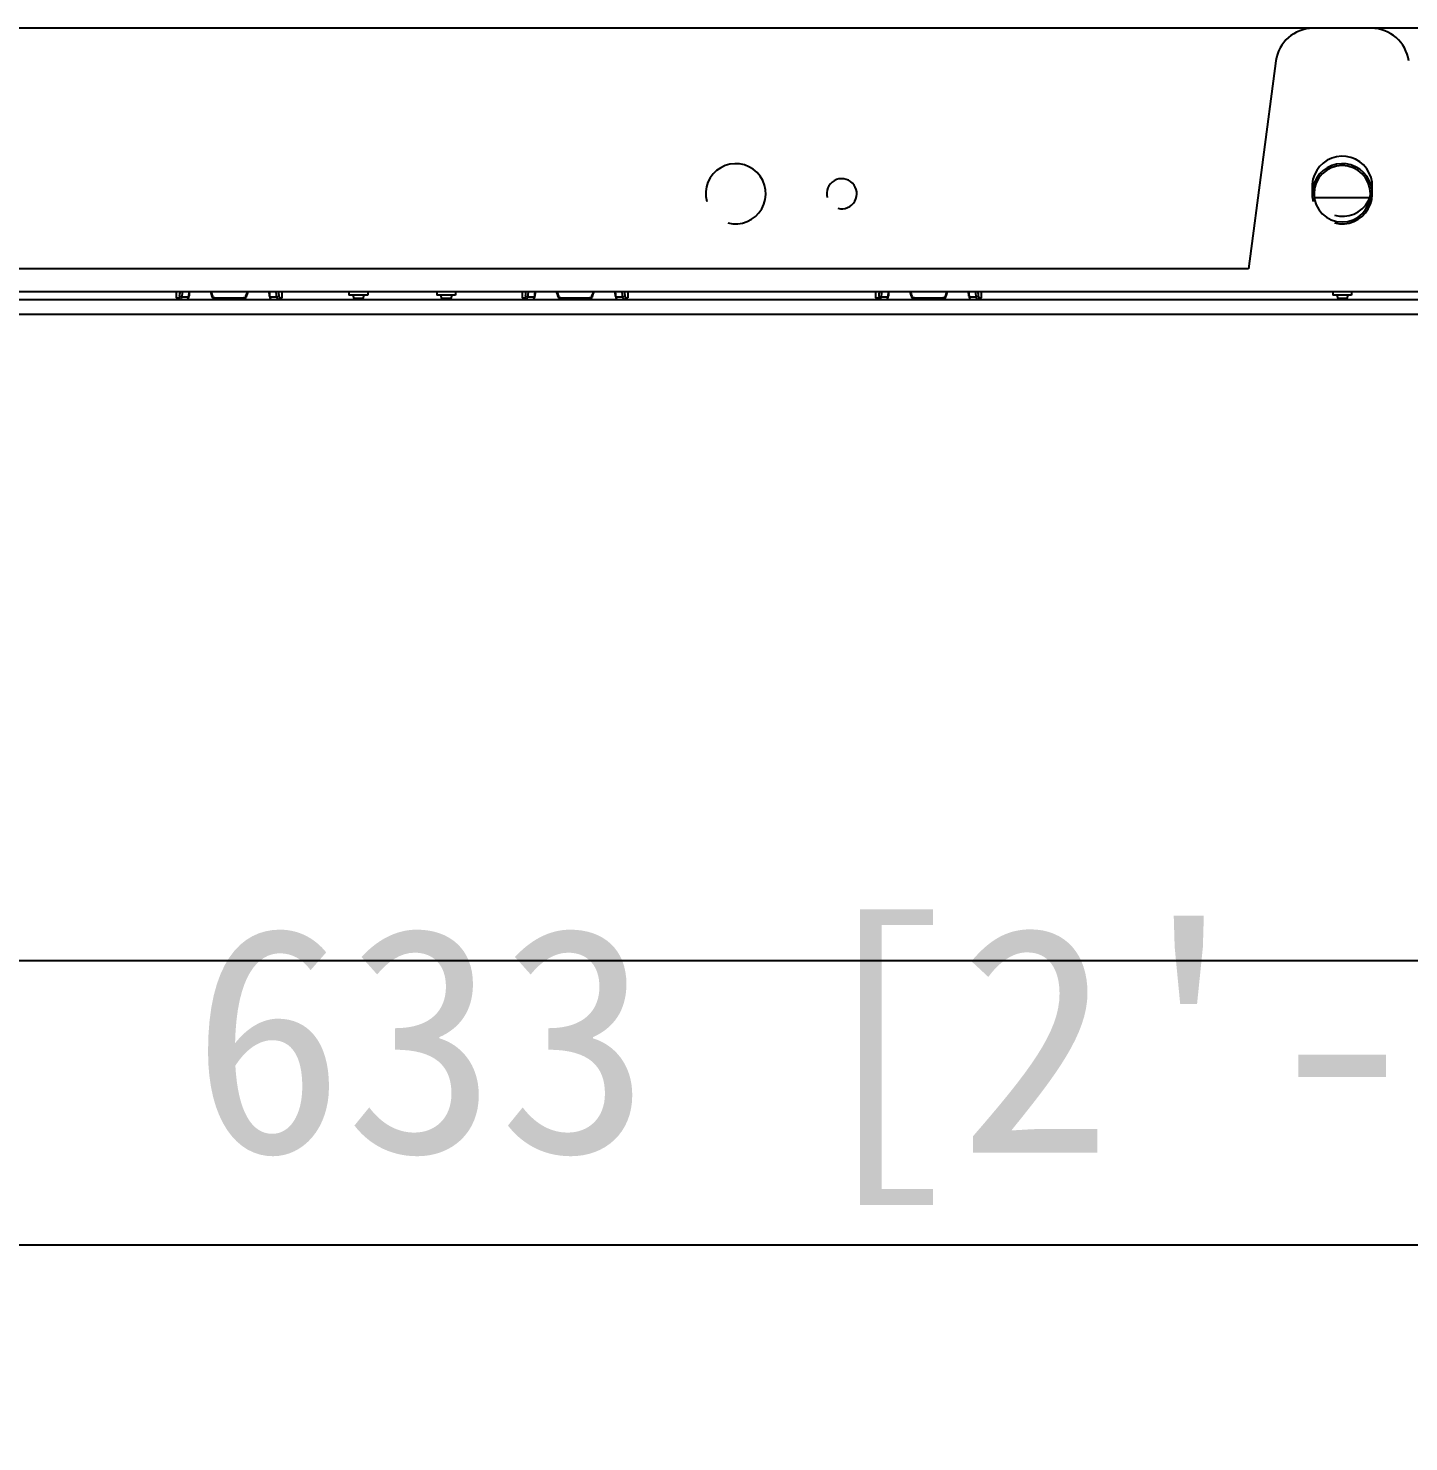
# Model space of a CAD drawing. Header units: millimetres. Extents: x 2900105 to 2915262, y -55349 to -51874.
# Drawn here: x 2901581.9 to 2901765.5, y -53401.7 to -53213.8 of the extents above; entities that cross this region are included whole.
import ezdxf

# ---------------------------------------------------------------- set-up
doc = ezdxf.new("R2010")
doc.units = ezdxf.units.MM
doc.layers.add('02___PRT_ALL_AXES', color=7, linetype='Continuous')
doc.styles.get("Standard").update_dxf_attribs({"font": ''})
doc.styles.get('Standard').set_extended_font_data('SimSun')
doc.dimstyles.new('ISO-200', dxfattribs={"dimtxt": 30, "dimasz": 25, "dimexe": 1.25, "dimexo": 5, "dimgap": 5, "dimtad": 1, "dimtoh": 1, "dimdec": 1, "dimdsep": 46, "dimtxsty": 'Standard', "dimcen": 2.5, "dimadec": 0, "dimazin": 0, "dimtfac": 1, "dimtdec": 1, "dimtmove": 0, "dimatfit": 3, "dimfxl": 1, "dimarcsym": 0})

# ---------------------------------------------------------------- blocks, each defined once
blk = doc.blocks.new('*D353')
at = {"color": 0, "lineweight": -2, "transparency": 16777216}
for p, q in [((2901381.67, -53396.7), (2901381.67, -53336.45)), ((2902381.67, -53396.7), (2902381.67, -53336.45)), ((2901406.67, -53337.7), (2902356.67, -53337.7))]:
    blk.add_line(p, q, dxfattribs=at)
at = {"color": 0, "transparency": 16777216}
for points in [[(2901406.67, -53333.53), (2901406.67, -53341.87), (2901381.67, -53337.7)], [(2902356.67, -53333.53), (2902356.67, -53341.87), (2902381.67, -53337.7)]]:
    blk.add_solid(points, dxfattribs=at)
at = {"layer": 'Defpoints', "color": 0, "transparency": 16777216}
for p in [(2902381.67, -53337.7), (2901381.67, -53401.7), (2902381.67, -53401.7)]:
    blk.add_point(p, dxfattribs=at)
at = {"color": 0, "transparency": 16777216, "insert": (2901969.15, -53314.1), "char_height": 30, "attachment_point": 5}
blk.add_mtext('1000 [3\'-3 3/8"]', dxfattribs=at)
blk = doc.blocks.new('*D360')
at = {"color": 0, "lineweight": -2, "transparency": 16777216}
for p, q in [((2901440.14, -53387.7), (2901440.14, -53374.25)), ((2902073.14, -53387.7), (2902073.14, -53374.25)), ((2901465.14, -53375.5), (2902048.14, -53375.5))]:
    blk.add_line(p, q, dxfattribs=at)
at = {"color": 0, "transparency": 16777216}
for points in [[(2901465.14, -53371.34), (2901465.14, -53379.67), (2901440.14, -53375.5)], [(2902048.14, -53371.34), (2902048.14, -53379.67), (2902073.14, -53375.5)]]:
    blk.add_solid(points, dxfattribs=at)
at = {"layer": 'Defpoints', "color": 0, "transparency": 16777216}
for p in [(2902073.14, -53375.5), (2901440.14, -53392.7), (2902073.14, -53392.7)]:
    blk.add_point(p, dxfattribs=at)
at = {"color": 0, "transparency": 16777216, "insert": (2901756.64, -53351.9), "char_height": 30, "attachment_point": 5}
blk.add_mtext('633 [2\'-0 7/8"]', dxfattribs=at)

msp = doc.modelspace()

# ---------------------------------------------------------------- linework, layer by layer
at = {"color": 7, "linetype": 'Continuous'}
for p, q in [((2902031.64, -53213.77), (2901481.64, -53213.77)), ((2901747.81, -53218.12), (2901744.17, -53245.77)), ((2901752.89, -53236.27), (2901760.39, -53236.27)), ((2901744.17, -53245.77), (2901451.01, -53245.77)), ((2901381.67, -53248.77), (2902381.57, -53248.77)), ((2901601.64, -53249.62), (2901601.64, -53248.77)), ((2901615.64, -53248.77), (2901615.64, -53249.62)), ((2901624.55, -53248.77), (2901624.55, -53249.27)), ((2901627.05, -53248.77), (2901627.05, -53249.27)), ((2901636.23, -53248.77), (2901636.23, -53249.27)), ((2901638.73, -53248.77), (2901638.73, -53249.27)), ((2901647.64, -53249.62), (2901647.64, -53248.77)), ((2901661.64, -53248.77), (2901661.64, -53249.62)), ((2901694.64, -53249.62), (2901694.64, -53248.77)), ((2901708.64, -53248.77), (2901708.64, -53249.62)), ((2901755.39, -53248.77), (2901755.39, -53249.27)), ((2901757.89, -53248.77), (2901757.89, -53249.27)), ((2901601.84, -53249.82), (2901601.64, -53249.62)), ((2901601.64, -53249.62), (2901601.91, -53249.62)), ((2901601.84, -53249.82), (2901603.02, -53249.82)), ((2901602.1, -53249.82), (2901601.91, -53249.62)), ((2901602.01, -53249.41), (2901602.33, -53249.46)), ((2901602.33, -53249.46), (2901603.22, -53249.46)), ((2901603.21, -53249.64), (2901603.23, -53249.61)), ((2901603.23, -53249.4), (2901603.22, -53249.46)), ((2901603.23, -53249.4), (2901603.22, -53249.46)), ((2901603.28, -53249.41), (2901603.22, -53249.46)), ((2901603.23, -53249.61), (2901603.23, -53249.61)), ((2901606.42, -53249.41), (2901606.35, -53249.46)), ((2901606.74, -53249.62), (2901606.8, -53249.82)), ((2901606.74, -53249.62), (2901610.54, -53249.62)), ((2901606.8, -53249.82), (2901610.49, -53249.82)), ((2901610.49, -53249.82), (2901610.54, -53249.62)), ((2901610.86, -53249.41), (2901610.94, -53249.46)), ((2901614.01, -53249.41), (2901614.07, -53249.46)), ((2901614.05, -53249.61), (2901614.06, -53249.61)), ((2901614.07, -53249.46), (2901614.06, -53249.4)), ((2901614.07, -53249.46), (2901614.06, -53249.4)), ((2901614.06, -53249.61), (2901614.08, -53249.64)), ((2901614.06, -53249.61), (2901614.08, -53249.64)), ((2901614.07, -53249.46), (2901614.96, -53249.46)), ((2901614.27, -53249.82), (2901615.44, -53249.82)), ((2901615.28, -53249.41), (2901614.96, -53249.46)), ((2901615.38, -53249.62), (2901615.19, -53249.82)), ((2901615.38, -53249.62), (2901615.64, -53249.62)), ((2901615.44, -53249.82), (2901615.64, -53249.62)), ((2901627.05, -53249.27), (2901624.55, -53249.27)), ((2901625.07, -53249.27), (2901625.19, -53249.72)), ((2901626.42, -53249.72), (2901625.19, -53249.72)), ((2901626.54, -53249.27), (2901626.42, -53249.72)), ((2901638.73, -53249.27), (2901636.23, -53249.27)), ((2901636.75, -53249.27), (2901636.87, -53249.72)), ((2901638.1, -53249.72), (2901636.87, -53249.72)), ((2901638.22, -53249.27), (2901638.1, -53249.72)), ((2901647.84, -53249.82), (2901647.64, -53249.62)), ((2901647.64, -53249.62), (2901647.91, -53249.62)), ((2901647.84, -53249.82), (2901649.02, -53249.82)), ((2901648.1, -53249.82), (2901647.91, -53249.62)), ((2901648.01, -53249.41), (2901648.33, -53249.46)), ((2901648.33, -53249.46), (2901649.22, -53249.46)), ((2901649.21, -53249.64), (2901649.23, -53249.61)), ((2901649.23, -53249.4), (2901649.22, -53249.46)), ((2901649.23, -53249.4), (2901649.22, -53249.46)), ((2901649.28, -53249.41), (2901649.22, -53249.46)), ((2901649.23, -53249.61), (2901649.23, -53249.61)), ((2901652.42, -53249.41), (2901652.35, -53249.46)), ((2901652.74, -53249.62), (2901652.8, -53249.82)), ((2901652.74, -53249.62), (2901656.54, -53249.62)), ((2901652.8, -53249.82), (2901656.49, -53249.82)), ((2901656.49, -53249.82), (2901656.54, -53249.62)), ((2901656.86, -53249.41), (2901656.94, -53249.46)), ((2901660.01, -53249.41), (2901660.07, -53249.46)), ((2901660.05, -53249.61), (2901660.06, -53249.61)), ((2901660.07, -53249.46), (2901660.06, -53249.4)), ((2901660.07, -53249.46), (2901660.06, -53249.4)), ((2901660.06, -53249.61), (2901660.08, -53249.64)), ((2901660.06, -53249.61), (2901660.08, -53249.64)), ((2901660.07, -53249.46), (2901660.96, -53249.46)), ((2901660.27, -53249.82), (2901661.44, -53249.82)), ((2901661.28, -53249.41), (2901660.96, -53249.46)), ((2901661.38, -53249.62), (2901661.19, -53249.82)), ((2901661.38, -53249.62), (2901661.64, -53249.62)), ((2901661.44, -53249.82), (2901661.64, -53249.62)), ((2901694.84, -53249.82), (2901694.64, -53249.62)), ((2901694.64, -53249.62), (2901694.91, -53249.62)), ((2901694.84, -53249.82), (2901696.02, -53249.82)), ((2901695.1, -53249.82), (2901694.91, -53249.62)), ((2901695.01, -53249.41), (2901695.33, -53249.46)), ((2901695.33, -53249.46), (2901696.22, -53249.46)), ((2901696.21, -53249.64), (2901696.23, -53249.61)), ((2901696.23, -53249.4), (2901696.22, -53249.46)), ((2901696.23, -53249.4), (2901696.22, -53249.46)), ((2901696.28, -53249.41), (2901696.22, -53249.46)), ((2901696.23, -53249.61), (2901696.23, -53249.61)), ((2901699.42, -53249.41), (2901699.35, -53249.46)), ((2901699.74, -53249.62), (2901699.8, -53249.82)), ((2901699.74, -53249.62), (2901703.54, -53249.62)), ((2901699.8, -53249.82), (2901703.49, -53249.82)), ((2901703.49, -53249.82), (2901703.54, -53249.62)), ((2901703.86, -53249.41), (2901703.94, -53249.46)), ((2901707.01, -53249.41), (2901707.07, -53249.46)), ((2901707.05, -53249.61), (2901707.06, -53249.61)), ((2901707.07, -53249.46), (2901707.06, -53249.4)), ((2901707.07, -53249.46), (2901707.06, -53249.4)), ((2901707.06, -53249.61), (2901707.08, -53249.64)), ((2901707.06, -53249.61), (2901707.08, -53249.64)), ((2901707.07, -53249.46), (2901707.96, -53249.46)), ((2901707.27, -53249.82), (2901708.44, -53249.82)), ((2901708.28, -53249.41), (2901707.96, -53249.46)), ((2901708.38, -53249.62), (2901708.19, -53249.82)), ((2901708.38, -53249.62), (2901708.64, -53249.62)), ((2901708.44, -53249.82), (2901708.64, -53249.62)), ((2901757.89, -53249.27), (2901755.39, -53249.27)), ((2901755.91, -53249.27), (2901756.03, -53249.72)), ((2901757.26, -53249.72), (2901756.03, -53249.72)), ((2901757.38, -53249.27), (2901757.26, -53249.72))]:
    msp.add_line(p, q, dxfattribs=at)
msp.add_lwpolyline([(2901381.67, -53249.82), (2902381.57, -53249.82)])
at = {"color": 1}
msp.add_lwpolyline([(2901381.67, -53249.82), (2902381.67, -53249.82), (2902381.67, -53251.82), (2901381.67, -53251.82)], close=True, dxfattribs=at)
at = {"color": 7, "linetype": 'Continuous'}
for points in [[(2901603.12, -53249.75), (2901603.16, -53249.7), (2901603.21, -53249.64)], [(2901614.08, -53249.64), (2901614.13, -53249.7), (2901614.16, -53249.75)], [(2901614.08, -53249.64), (2901614.13, -53249.7), (2901614.16, -53249.75)], [(2901649.12, -53249.75), (2901649.16, -53249.7), (2901649.21, -53249.64)], [(2901660.08, -53249.64), (2901660.13, -53249.7), (2901660.16, -53249.75)], [(2901660.08, -53249.64), (2901660.13, -53249.7), (2901660.16, -53249.75)], [(2901696.12, -53249.75), (2901696.16, -53249.7), (2901696.21, -53249.64)], [(2901707.08, -53249.64), (2901707.13, -53249.7), (2901707.16, -53249.75)], [(2901707.08, -53249.64), (2901707.13, -53249.7), (2901707.16, -53249.75)]]:
    msp.add_lwpolyline(points, dxfattribs=at)
for centre, radius, start, end in [((2901752.77, -53218.77), 5, 90, 172.5), ((2901760.52, -53218.77), 5, 7.5, 90), ((2901756.64, -53235.77), 3.75, 0, 180), ((2901683.53, -53258.36), 82.02, 173.2844, 173.7315), ((2901686.24, -53258.42), 84.39, 173.4354, 173.9091), ((2901660.33, -53253.96), 57.29, 174.7974, 175.431), ((2901662.03, -53253.87), 58.92, 175.0326, 175.653), ((2901698.84, -53220.12), 97.04, 197.1728, 197.6019), ((2901696.72, -53219.92), 94.99, 197.6834, 198.0865), ((2901517.58, -53218.99), 98.11, 341.9429, 342.3332), ((2901520.11, -53220.62), 95.3, 342.3846, 342.8215), ((2901555.26, -53253.87), 58.91, 4.347, 4.9674), ((2901556.95, -53253.96), 57.29, 4.569, 5.2026), ((2901526.69, -53258.95), 88.78, 6.1349, 6.5852), ((2901532.55, -53258.52), 83.24, 6.2832, 6.7238), ((2901729.53, -53258.36), 82.02, 173.2844, 173.7315), ((2901732.24, -53258.42), 84.39, 173.4354, 173.9091), ((2901706.33, -53253.96), 57.29, 174.7974, 175.431), ((2901708.03, -53253.87), 58.92, 175.0326, 175.653), ((2901744.84, -53220.12), 97.04, 197.1728, 197.6019), ((2901742.72, -53219.92), 94.99, 197.6834, 198.0865), ((2901563.58, -53218.99), 98.11, 341.9429, 342.3332), ((2901566.11, -53220.62), 95.3, 342.3846, 342.8215), ((2901601.26, -53253.87), 58.91, 4.347, 4.9674), ((2901602.95, -53253.96), 57.29, 4.569, 5.2026), ((2901572.69, -53258.95), 88.78, 6.1349, 6.5852), ((2901578.55, -53258.52), 83.24, 6.2832, 6.7238), ((2901776.53, -53258.36), 82.02, 173.2844, 173.7315), ((2901779.24, -53258.42), 84.39, 173.4354, 173.9091), ((2901753.33, -53253.96), 57.29, 174.7974, 175.431), ((2901755.03, -53253.87), 58.92, 175.0326, 175.653), ((2901791.84, -53220.12), 97.04, 197.1728, 197.6019), ((2901789.72, -53219.92), 94.99, 197.6834, 198.0865), ((2901610.58, -53218.99), 98.11, 341.9429, 342.3332), ((2901613.11, -53220.62), 95.3, 342.3846, 342.8215), ((2901648.26, -53253.87), 58.91, 4.347, 4.9674), ((2901649.95, -53253.96), 57.29, 4.569, 5.2026), ((2901619.69, -53258.95), 88.78, 6.1349, 6.5852), ((2901625.55, -53258.52), 83.24, 6.2832, 6.7238), ((2901602.89, -53249.45), 0.383, 342.1096, 344.9011), ((2901602.53, -53249.36), 0.751, 349.5597, 351.1527), ((2901614.76, -53249.36), 0.755, 188.8633, 190.4432), ((2901614.4, -53249.45), 0.383, 195.1176, 197.8889), ((2901648.89, -53249.45), 0.383, 342.1096, 344.9011), ((2901648.53, -53249.36), 0.751, 349.5597, 351.1527), ((2901660.76, -53249.36), 0.755, 188.8633, 190.4432), ((2901660.4, -53249.45), 0.383, 195.1176, 197.8889), ((2901695.89, -53249.45), 0.383, 342.1096, 344.9011), ((2901695.53, -53249.36), 0.751, 349.5597, 351.1527), ((2901707.76, -53249.36), 0.755, 188.8633, 190.4432), ((2901707.4, -53249.45), 0.383, 195.1176, 197.8889)]:
    msp.add_arc(centre, radius, start, end, dxfattribs=at)
at = {"color": 2, "linetype": 'Continuous'}
for centre, radius in [((2901675.99, -53235.77), 4), ((2901756.64, -53234.77), 4), ((2901756.64, -53235.77), 4), ((2901690.09, -53235.77), 2)]:
    msp.add_arc(centre, radius, 255, 195, dxfattribs=at)
at = {"color": 7, "linetype": 'Continuous'}
for points, knots in [([(2901602.01, -53249.41), (2901602, -53249.44), (2901601.99, -53249.49), (2901601.97, -53249.55), (2901601.95, -53249.59), (2901601.93, -53249.61), (2901601.92, -53249.62), (2901601.91, -53249.62)], [0, 0, 0, 0, 0.37514, 0.667546, 0.779584, 0.869981, 1, 1, 1, 1]), ([(2901602.1, -53249.82), (2901602.12, -53249.82), (2901602.17, -53249.8), (2901602.21, -53249.76), (2901602.26, -53249.7), (2901602.3, -53249.6), (2901602.32, -53249.51), (2901602.33, -53249.46)], [0, 0, 0, 0, 0.16996, 0.271944, 0.388843, 0.668368, 1, 1, 1, 1]), ([(2901603.07, -53249.8), (2901603.07, -53249.8), (2901603.05, -53249.81), (2901603.03, -53249.82), (2901603.02, -53249.82)], [0, 0, 0, 0, 0.271414, 1, 1, 1, 1]), ([(2901603.12, -53249.75), (2901603.12, -53249.76), (2901603.1, -53249.78), (2901603.09, -53249.79), (2901603.07, -53249.8)], [0, 0, 0, 0, 0.278008, 1, 1, 1, 1]), ([(2901603.2, -53249.58), (2901603.19, -53249.61), (2901603.17, -53249.67), (2901603.14, -53249.73), (2901603.12, -53249.75)], [0, 0, 0, 0, 0.548709, 1, 1, 1, 1]), ([(2901603.22, -53249.46), (2901603.22, -53249.47), (2901603.21, -53249.51), (2901603.21, -53249.55), (2901603.2, -53249.58)], [0, 0, 0, 0, 0.25855, 1, 1, 1, 1]), ([(2901603.23, -53249.61), (2901603.23, -53249.61), (2901603.24, -53249.6), (2901603.24, -53249.6), (2901603.24, -53249.6)], [0, 0, 0, 0, 0.228076, 1, 1, 1, 1]), ([(2901603.24, -53249.6), (2901603.24, -53249.59), (2901603.25, -53249.58), (2901603.25, -53249.57), (2901603.25, -53249.56)], [0, 0, 0, 0, 0.216704, 1, 1, 1, 1]), ([(2901603.26, -53249.55), (2901603.26, -53249.54), (2901603.26, -53249.53), (2901603.27, -53249.51), (2901603.27, -53249.5)], [0, 0, 0, 0, 0.230283, 1, 1, 1, 1]), ([(2901603.27, -53249.48), (2901603.27, -53249.47), (2901603.28, -53249.45), (2901603.28, -53249.42), (2901603.28, -53249.41)], [0, 0, 0, 0, 0.236241, 1, 1, 1, 1]), ([(2901606.35, -53249.46), (2901606.36, -53249.51), (2901606.41, -53249.61), (2901606.51, -53249.72), (2901606.64, -53249.8), (2901606.75, -53249.82), (2901606.8, -53249.82)], [0, 0, 0, 0, 0.250998, 0.500435, 0.749131, 1, 1, 1, 1]), ([(2901606.74, -53249.62), (2901606.71, -53249.62), (2901606.63, -53249.61), (2901606.54, -53249.56), (2901606.46, -53249.49), (2901606.43, -53249.44), (2901606.42, -53249.41)], [0, 0, 0, 0, 0.268376, 0.524566, 0.767763, 1, 1, 1, 1]), ([(2901610.49, -53249.82), (2901610.54, -53249.82), (2901610.64, -53249.8), (2901610.77, -53249.73), (2901610.88, -53249.61), (2901610.92, -53249.51), (2901610.94, -53249.46)], [0, 0, 0, 0, 0.240508, 0.484992, 0.737944, 1, 1, 1, 1]), ([(2901610.86, -53249.41), (2901610.86, -53249.42), (2901610.84, -53249.45), (2901610.81, -53249.51), (2901610.72, -53249.59), (2901610.61, -53249.62), (2901610.54, -53249.62)], [0, 0, 0, 0, 0.128412, 0.255857, 0.507121, 1, 1, 1, 1]), ([(2901614.01, -53249.41), (2901614.01, -53249.41), (2901614.01, -53249.44), (2901614.01, -53249.46), (2901614.01, -53249.48)], [0, 0, 0, 0, 0.262719, 1, 1, 1, 1]), ([(2901614.02, -53249.5), (2901614.02, -53249.5), (2901614.02, -53249.52), (2901614.03, -53249.54), (2901614.03, -53249.55)], [0, 0, 0, 0, 0.269561, 1, 1, 1, 1]), ([(2901614.03, -53249.56), (2901614.03, -53249.57), (2901614.04, -53249.58), (2901614.04, -53249.59), (2901614.05, -53249.6)], [0, 0, 0, 0, 0.284066, 1, 1, 1, 1]), ([(2901614.05, -53249.6), (2901614.05, -53249.6), (2901614.05, -53249.6), (2901614.05, -53249.6), (2901614.05, -53249.61)], [0, 0, 0, 0, 0.272168, 1, 1, 1, 1]), ([(2901614.09, -53249.58), (2901614.08, -53249.57), (2901614.08, -53249.53), (2901614.07, -53249.49), (2901614.07, -53249.46)], [0, 0, 0, 0, 0.240854, 1, 1, 1, 1]), ([(2901614.16, -53249.75), (2901614.15, -53249.73), (2901614.12, -53249.67), (2901614.1, -53249.61), (2901614.09, -53249.58)], [0, 0, 0, 0, 0.450952, 1, 1, 1, 1]), ([(2901614.21, -53249.8), (2901614.21, -53249.8), (2901614.19, -53249.78), (2901614.17, -53249.77), (2901614.16, -53249.75)], [0, 0, 0, 0, 0.224249, 1, 1, 1, 1]), ([(2901614.27, -53249.82), (2901614.26, -53249.82), (2901614.24, -53249.82), (2901614.23, -53249.81), (2901614.21, -53249.8)], [0, 0, 0, 0, 0.235531, 1, 1, 1, 1]), ([(2901615.19, -53249.82), (2901615.16, -53249.82), (2901615.12, -53249.8), (2901615.08, -53249.76), (2901615.03, -53249.7), (2901614.99, -53249.6), (2901614.96, -53249.51), (2901614.96, -53249.46)], [0, 0, 0, 0, 0.169904, 0.271882, 0.388765, 0.668317, 1, 1, 1, 1]), ([(2901615.28, -53249.41), (2901615.29, -53249.44), (2901615.29, -53249.48), (2901615.31, -53249.53), (2901615.32, -53249.57), (2901615.34, -53249.6), (2901615.36, -53249.61), (2901615.37, -53249.62), (2901615.37, -53249.62), (2901615.38, -53249.62), (2901615.38, -53249.62), (2901615.38, -53249.62), (2901615.38, -53249.62)], [0, 0, 0, 0, 0.374078, 0.531551, 0.666227, 0.867313, 0.905399, 0.939482, 0.970531, 0.985448, 0.992739, 1, 1, 1, 1]), ([(2901648.01, -53249.41), (2901648, -53249.44), (2901647.99, -53249.49), (2901647.97, -53249.55), (2901647.95, -53249.59), (2901647.93, -53249.61), (2901647.92, -53249.62), (2901647.91, -53249.62)], [0, 0, 0, 0, 0.37514, 0.667546, 0.779584, 0.869981, 1, 1, 1, 1]), ([(2901648.1, -53249.82), (2901648.12, -53249.82), (2901648.17, -53249.8), (2901648.21, -53249.76), (2901648.26, -53249.7), (2901648.3, -53249.6), (2901648.32, -53249.51), (2901648.33, -53249.46)], [0, 0, 0, 0, 0.16996, 0.271944, 0.388843, 0.668368, 1, 1, 1, 1]), ([(2901649.07, -53249.8), (2901649.07, -53249.8), (2901649.05, -53249.81), (2901649.03, -53249.82), (2901649.02, -53249.82)], [0, 0, 0, 0, 0.271414, 1, 1, 1, 1]), ([(2901649.12, -53249.75), (2901649.12, -53249.76), (2901649.1, -53249.78), (2901649.09, -53249.79), (2901649.07, -53249.8)], [0, 0, 0, 0, 0.278008, 1, 1, 1, 1]), ([(2901649.2, -53249.58), (2901649.19, -53249.61), (2901649.17, -53249.67), (2901649.14, -53249.73), (2901649.12, -53249.75)], [0, 0, 0, 0, 0.548709, 1, 1, 1, 1]), ([(2901649.22, -53249.46), (2901649.22, -53249.47), (2901649.21, -53249.51), (2901649.21, -53249.55), (2901649.2, -53249.58)], [0, 0, 0, 0, 0.25855, 1, 1, 1, 1]), ([(2901649.23, -53249.61), (2901649.23, -53249.61), (2901649.24, -53249.6), (2901649.24, -53249.6), (2901649.24, -53249.6)], [0, 0, 0, 0, 0.228076, 1, 1, 1, 1]), ([(2901649.24, -53249.6), (2901649.24, -53249.59), (2901649.25, -53249.58), (2901649.25, -53249.57), (2901649.25, -53249.56)], [0, 0, 0, 0, 0.216704, 1, 1, 1, 1]), ([(2901649.26, -53249.55), (2901649.26, -53249.54), (2901649.26, -53249.53), (2901649.27, -53249.51), (2901649.27, -53249.5)], [0, 0, 0, 0, 0.230283, 1, 1, 1, 1]), ([(2901649.27, -53249.48), (2901649.27, -53249.47), (2901649.28, -53249.45), (2901649.28, -53249.42), (2901649.28, -53249.41)], [0, 0, 0, 0, 0.236241, 1, 1, 1, 1]), ([(2901652.35, -53249.46), (2901652.36, -53249.51), (2901652.41, -53249.61), (2901652.51, -53249.72), (2901652.64, -53249.8), (2901652.75, -53249.82), (2901652.8, -53249.82)], [0, 0, 0, 0, 0.250998, 0.500435, 0.749131, 1, 1, 1, 1]), ([(2901652.74, -53249.62), (2901652.71, -53249.62), (2901652.63, -53249.61), (2901652.54, -53249.56), (2901652.46, -53249.49), (2901652.43, -53249.44), (2901652.42, -53249.41)], [0, 0, 0, 0, 0.268376, 0.524566, 0.767763, 1, 1, 1, 1]), ([(2901656.49, -53249.82), (2901656.54, -53249.82), (2901656.64, -53249.8), (2901656.77, -53249.73), (2901656.88, -53249.61), (2901656.92, -53249.51), (2901656.94, -53249.46)], [0, 0, 0, 0, 0.240508, 0.484992, 0.737944, 1, 1, 1, 1]), ([(2901656.86, -53249.41), (2901656.86, -53249.42), (2901656.84, -53249.45), (2901656.81, -53249.51), (2901656.72, -53249.59), (2901656.61, -53249.62), (2901656.54, -53249.62)], [0, 0, 0, 0, 0.128412, 0.255857, 0.507121, 1, 1, 1, 1]), ([(2901660.01, -53249.41), (2901660.01, -53249.41), (2901660.01, -53249.44), (2901660.01, -53249.46), (2901660.01, -53249.48)], [0, 0, 0, 0, 0.262719, 1, 1, 1, 1]), ([(2901660.02, -53249.5), (2901660.02, -53249.5), (2901660.02, -53249.52), (2901660.03, -53249.54), (2901660.03, -53249.55)], [0, 0, 0, 0, 0.269561, 1, 1, 1, 1]), ([(2901660.03, -53249.56), (2901660.03, -53249.57), (2901660.04, -53249.58), (2901660.04, -53249.59), (2901660.05, -53249.6)], [0, 0, 0, 0, 0.284066, 1, 1, 1, 1]), ([(2901660.05, -53249.6), (2901660.05, -53249.6), (2901660.05, -53249.6), (2901660.05, -53249.6), (2901660.05, -53249.61)], [0, 0, 0, 0, 0.272168, 1, 1, 1, 1]), ([(2901660.09, -53249.58), (2901660.08, -53249.57), (2901660.08, -53249.53), (2901660.07, -53249.49), (2901660.07, -53249.46)], [0, 0, 0, 0, 0.240854, 1, 1, 1, 1]), ([(2901660.16, -53249.75), (2901660.15, -53249.73), (2901660.12, -53249.67), (2901660.1, -53249.61), (2901660.09, -53249.58)], [0, 0, 0, 0, 0.450952, 1, 1, 1, 1]), ([(2901660.21, -53249.8), (2901660.21, -53249.8), (2901660.19, -53249.78), (2901660.17, -53249.77), (2901660.16, -53249.75)], [0, 0, 0, 0, 0.224249, 1, 1, 1, 1]), ([(2901660.27, -53249.82), (2901660.26, -53249.82), (2901660.24, -53249.82), (2901660.23, -53249.81), (2901660.21, -53249.8)], [0, 0, 0, 0, 0.235531, 1, 1, 1, 1]), ([(2901661.19, -53249.82), (2901661.16, -53249.82), (2901661.12, -53249.8), (2901661.08, -53249.76), (2901661.03, -53249.7), (2901660.99, -53249.6), (2901660.96, -53249.51), (2901660.96, -53249.46)], [0, 0, 0, 0, 0.169904, 0.271882, 0.388765, 0.668317, 1, 1, 1, 1]), ([(2901661.28, -53249.41), (2901661.29, -53249.44), (2901661.29, -53249.48), (2901661.31, -53249.53), (2901661.32, -53249.57), (2901661.34, -53249.6), (2901661.36, -53249.61), (2901661.37, -53249.62), (2901661.37, -53249.62), (2901661.38, -53249.62), (2901661.38, -53249.62), (2901661.38, -53249.62), (2901661.38, -53249.62)], [0, 0, 0, 0, 0.374078, 0.531551, 0.666227, 0.867313, 0.905399, 0.939482, 0.970531, 0.985448, 0.992739, 1, 1, 1, 1]), ([(2901695.01, -53249.41), (2901695, -53249.44), (2901694.99, -53249.49), (2901694.97, -53249.55), (2901694.95, -53249.59), (2901694.93, -53249.61), (2901694.92, -53249.62), (2901694.91, -53249.62)], [0, 0, 0, 0, 0.37514, 0.667546, 0.779584, 0.869981, 1, 1, 1, 1]), ([(2901695.1, -53249.82), (2901695.12, -53249.82), (2901695.17, -53249.8), (2901695.21, -53249.76), (2901695.26, -53249.7), (2901695.3, -53249.6), (2901695.32, -53249.51), (2901695.33, -53249.46)], [0, 0, 0, 0, 0.16996, 0.271944, 0.388843, 0.668368, 1, 1, 1, 1]), ([(2901696.07, -53249.8), (2901696.07, -53249.8), (2901696.05, -53249.81), (2901696.03, -53249.82), (2901696.02, -53249.82)], [0, 0, 0, 0, 0.271414, 1, 1, 1, 1]), ([(2901696.12, -53249.75), (2901696.12, -53249.76), (2901696.1, -53249.78), (2901696.09, -53249.79), (2901696.07, -53249.8)], [0, 0, 0, 0, 0.278008, 1, 1, 1, 1]), ([(2901696.2, -53249.58), (2901696.19, -53249.61), (2901696.17, -53249.67), (2901696.14, -53249.73), (2901696.12, -53249.75)], [0, 0, 0, 0, 0.548709, 1, 1, 1, 1]), ([(2901696.22, -53249.46), (2901696.22, -53249.47), (2901696.21, -53249.51), (2901696.21, -53249.55), (2901696.2, -53249.58)], [0, 0, 0, 0, 0.25855, 1, 1, 1, 1]), ([(2901696.23, -53249.61), (2901696.23, -53249.61), (2901696.24, -53249.6), (2901696.24, -53249.6), (2901696.24, -53249.6)], [0, 0, 0, 0, 0.228076, 1, 1, 1, 1]), ([(2901696.24, -53249.6), (2901696.24, -53249.59), (2901696.25, -53249.58), (2901696.25, -53249.57), (2901696.25, -53249.56)], [0, 0, 0, 0, 0.216704, 1, 1, 1, 1]), ([(2901696.26, -53249.55), (2901696.26, -53249.54), (2901696.26, -53249.53), (2901696.27, -53249.51), (2901696.27, -53249.5)], [0, 0, 0, 0, 0.230283, 1, 1, 1, 1]), ([(2901696.27, -53249.48), (2901696.27, -53249.47), (2901696.28, -53249.45), (2901696.28, -53249.42), (2901696.28, -53249.41)], [0, 0, 0, 0, 0.236241, 1, 1, 1, 1]), ([(2901699.35, -53249.46), (2901699.36, -53249.51), (2901699.41, -53249.61), (2901699.51, -53249.72), (2901699.64, -53249.8), (2901699.75, -53249.82), (2901699.8, -53249.82)], [0, 0, 0, 0, 0.250998, 0.500435, 0.749131, 1, 1, 1, 1]), ([(2901699.74, -53249.62), (2901699.71, -53249.62), (2901699.63, -53249.61), (2901699.54, -53249.56), (2901699.46, -53249.49), (2901699.43, -53249.44), (2901699.42, -53249.41)], [0, 0, 0, 0, 0.268376, 0.524566, 0.767763, 1, 1, 1, 1]), ([(2901703.49, -53249.82), (2901703.54, -53249.82), (2901703.64, -53249.8), (2901703.77, -53249.73), (2901703.88, -53249.61), (2901703.92, -53249.51), (2901703.94, -53249.46)], [0, 0, 0, 0, 0.240508, 0.484992, 0.737944, 1, 1, 1, 1]), ([(2901703.86, -53249.41), (2901703.86, -53249.42), (2901703.84, -53249.45), (2901703.81, -53249.51), (2901703.72, -53249.59), (2901703.61, -53249.62), (2901703.54, -53249.62)], [0, 0, 0, 0, 0.128412, 0.255857, 0.507121, 1, 1, 1, 1]), ([(2901707.01, -53249.41), (2901707.01, -53249.41), (2901707.01, -53249.44), (2901707.01, -53249.46), (2901707.01, -53249.48)], [0, 0, 0, 0, 0.262719, 1, 1, 1, 1]), ([(2901707.02, -53249.5), (2901707.02, -53249.5), (2901707.02, -53249.52), (2901707.03, -53249.54), (2901707.03, -53249.55)], [0, 0, 0, 0, 0.269561, 1, 1, 1, 1]), ([(2901707.03, -53249.56), (2901707.03, -53249.57), (2901707.04, -53249.58), (2901707.04, -53249.59), (2901707.05, -53249.6)], [0, 0, 0, 0, 0.284066, 1, 1, 1, 1]), ([(2901707.05, -53249.6), (2901707.05, -53249.6), (2901707.05, -53249.6), (2901707.05, -53249.6), (2901707.05, -53249.61)], [0, 0, 0, 0, 0.272168, 1, 1, 1, 1]), ([(2901707.09, -53249.58), (2901707.08, -53249.57), (2901707.08, -53249.53), (2901707.07, -53249.49), (2901707.07, -53249.46)], [0, 0, 0, 0, 0.240854, 1, 1, 1, 1]), ([(2901707.16, -53249.75), (2901707.15, -53249.73), (2901707.12, -53249.67), (2901707.1, -53249.61), (2901707.09, -53249.58)], [0, 0, 0, 0, 0.450952, 1, 1, 1, 1]), ([(2901707.21, -53249.8), (2901707.21, -53249.8), (2901707.19, -53249.78), (2901707.17, -53249.77), (2901707.16, -53249.75)], [0, 0, 0, 0, 0.224249, 1, 1, 1, 1]), ([(2901707.27, -53249.82), (2901707.26, -53249.82), (2901707.24, -53249.82), (2901707.23, -53249.81), (2901707.21, -53249.8)], [0, 0, 0, 0, 0.235531, 1, 1, 1, 1]), ([(2901708.19, -53249.82), (2901708.16, -53249.82), (2901708.12, -53249.8), (2901708.08, -53249.76), (2901708.03, -53249.7), (2901707.99, -53249.6), (2901707.96, -53249.51), (2901707.96, -53249.46)], [0, 0, 0, 0, 0.169904, 0.271882, 0.388765, 0.668317, 1, 1, 1, 1]), ([(2901708.28, -53249.41), (2901708.29, -53249.44), (2901708.29, -53249.48), (2901708.31, -53249.53), (2901708.32, -53249.57), (2901708.34, -53249.6), (2901708.36, -53249.61), (2901708.37, -53249.62), (2901708.37, -53249.62), (2901708.38, -53249.62), (2901708.38, -53249.62), (2901708.38, -53249.62), (2901708.38, -53249.62)], [0, 0, 0, 0, 0.374078, 0.531551, 0.666227, 0.867313, 0.905399, 0.939482, 0.970531, 0.985448, 0.992739, 1, 1, 1, 1])]:
    msp.add_open_spline(points, degree=3, knots=knots, dxfattribs=at)
at = {"layer": '02___PRT_ALL_AXES', "color": 7, "linetype": 'Continuous'}
msp.add_arc((2901756.64, -53235.77), 3.75, 180, 0, dxfattribs=at)

# ---------------------------------------------------------------- dimensions: what is measured, and where the dimension line sits
at = {"color": 3}
dim = msp.add_linear_dim(base=(2902381.67, -53337.7), p1=(2901381.67, -53401.7), p2=(2902381.67, -53401.7), dimstyle='ISO-200', dxfattribs=at)
dim.commit()
dim.dimension.update_dxf_attribs({"geometry": '*D353', "text_midpoint": (2901969.15, -53337.7), "dimtype": 160})
dim = msp.add_linear_dim(base=(2902073.14, -53375.5), p1=(2901440.14, -53392.7), p2=(2902073.14, -53392.7), dimstyle='ISO-200', dxfattribs=at)
dim.commit()
dim.dimension.update_dxf_attribs({"geometry": '*D360', "text_midpoint": (2901756.64, -53351.9)})

doc.saveas('drawing.dxf')
